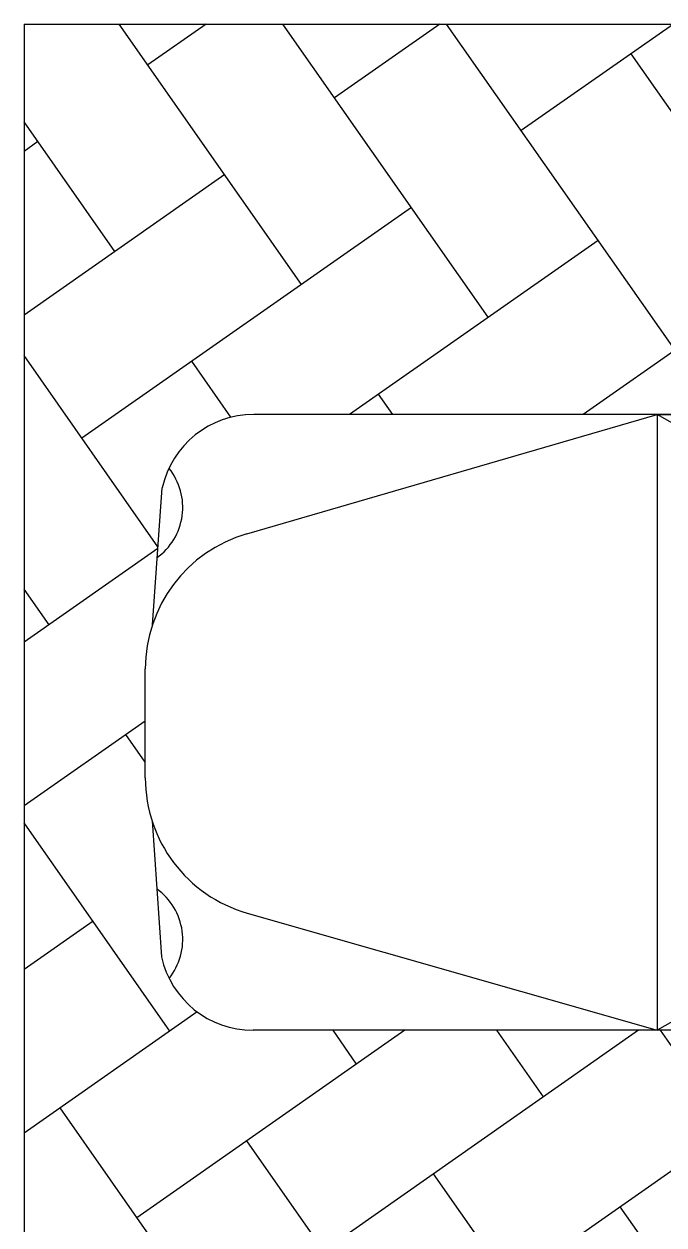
# Model space of a CAD drawing. Header units: millimetres. Extents: x 147955 to 203420, y 211875 to 264111.
# Drawn here: x 151473 to 154383, y 231413 to 236875 of the extents above; entities that cross this region are included whole.
import ezdxf

# ---------------------------------------------------------------- set-up
doc = ezdxf.new("R2010")
doc.units = ezdxf.units.MM
doc.layers.add('HATCH', color=7, linetype='Continuous')

# ---------------------------------------------------------------- blocks, each defined once
blk = doc.blocks.new('Car 2')
for p, q in [((-116.2, 0), (116.2, 0)), ((-208, -14.4), (-497.8, -34.5)), ((210.2, -15.1), (502.6, -36.1)), ((-404.7, -217.5), (-654.5, -1091.4)), ((-654.5, -1091.4), (-654.5, -229.7)), ((404.3, -216.2), (658.9, -1091.4)), ((658.9, -1091.4), (658.9, -231.3)), ((-654.5, -1224), (-654.5, -1091.4)), ((658.9, -1091.4), (-654.5, -1091.4)), ((-578.4, -1224), (-654.5, -1091.4)), ((582.7, -1224), (658.9, -1091.4)), ((658.9, -1224), (658.9, -1091.4)), ((658.9, -1091.4), (658.9, -1224))]:
    blk.add_line(p, q)
for centre, radius, start, end in [((-116.2, -300), 300, 90, 164.0439), ((-460.8, 52.6), 132.5, 231.2189, 324.4733), ((116.2, -300), 300, 16.2192, 90), ((460.8, 52.6), 132.5, 215.5267, 308.7811), ((-454.5, -229.7), 200, 102.5033, 180), ((458.9, -231.3), 200, 0, 77.37)]:
    blk.add_arc(centre, radius, start, end)

msp = doc.modelspace()

# ---------------------------------------------------------------- hatches: boundary and pattern name
at = {"layer": 'HATCH'}
h = msp.add_hatch(dxfattribs=at)
h.set_pattern_fill('AR-HBONE', color=256, scale=6, angle=80)
h.paths.add_polyline_path([(160123.241, 236874.503), (151473.241, 236874.503), (151473.241, 223874.503), (160123.241, 223874.503)])
h.paths.add_polyline_path([(156703.636, 232297.946), (155528.013, 232297.946), (154821.416, 232297.946), (154856.379, 232135.834), (154965.779, 231702.502, -0.52538152), (154687.726, 232135.834), (154635.12, 232297.946), (154352.39, 232297.946), (152514.554, 232297.946, -0.35164882), (152098.123, 232632.148), (152055.351, 233250.183, -0.07792138), (152024.647, 233446.01), (152024.647, 233941.702, -0.0798518), (152056.872, 234142.198), (152101.692, 234765.762, -0.35102815), (152517.918, 235099.044), (154352.39, 235099.044), (154635.12, 235099.044), (154687.726, 235261.155, -0.52538152), (154965.779, 235694.488), (154856.379, 235261.155), (154821.416, 235099.044), (155528.013, 235099.044), (156703.636, 235099.044), (158538.108, 235099.044, -0.35102815), (158954.334, 234765.762), (158999.154, 234142.198, -0.0798518), (159031.38, 233941.702), (159031.38, 233446.01, -0.07792138), (159000.675, 233250.183), (158957.903, 232632.148, -0.35164882), (158541.472, 232297.946)], flags=16)
h.paths.add_polyline_path([(156703.636, 232297.946), (156420.917, 232460.33), (155528.013, 232460.33), (154635.109, 232460.33), (154352.39, 232297.946), (154352.39, 235099.044), (154635.109, 234936.659), (155528.013, 234936.659), (156420.917, 234936.659), (156703.636, 235099.044)], flags=0)
h.paths.add_polyline_path([(158666.139, 228843.364), (158811.465, 228194.807), (158811.465, 226797.879), (158670.102, 226160.41), (156581.899, 226160.41), (155455.861, 226160.41), (154329.823, 226160.41), (152241.62, 226160.41), (152100.257, 226797.879), (152100.257, 228194.807), (152245.583, 228843.364), (154329.823, 228843.364), (155455.861, 228843.364), (156581.899, 228843.364)], flags=16)
h.paths.add_polyline_path([(156581.899, 228843.364), (156581.899, 226160.41), (156311.105, 226315.945), (155455.861, 226315.945), (154600.618, 226315.945), (154329.823, 226160.41), (154329.823, 227501.887), (154329.823, 228843.364), (155455.861, 228843.364)], flags=0)

# ---------------------------------------------------------------- linework, layer by layer
for q in [(160123.241, 236874.503), (151473.241, 223874.503)]:
    msp.add_line((151473.241, 236874.503), q)

# ---------------------------------------------------------------- block references
at = {"xscale": 2.132738754868271, "yscale": 2.132738754868271, "zscale": 2.132738754868271, "rotation": 90}
msp.add_blockref('Car 2', (152024.647, 233693.856), dxfattribs=at)

doc.saveas('drawing.dxf')
